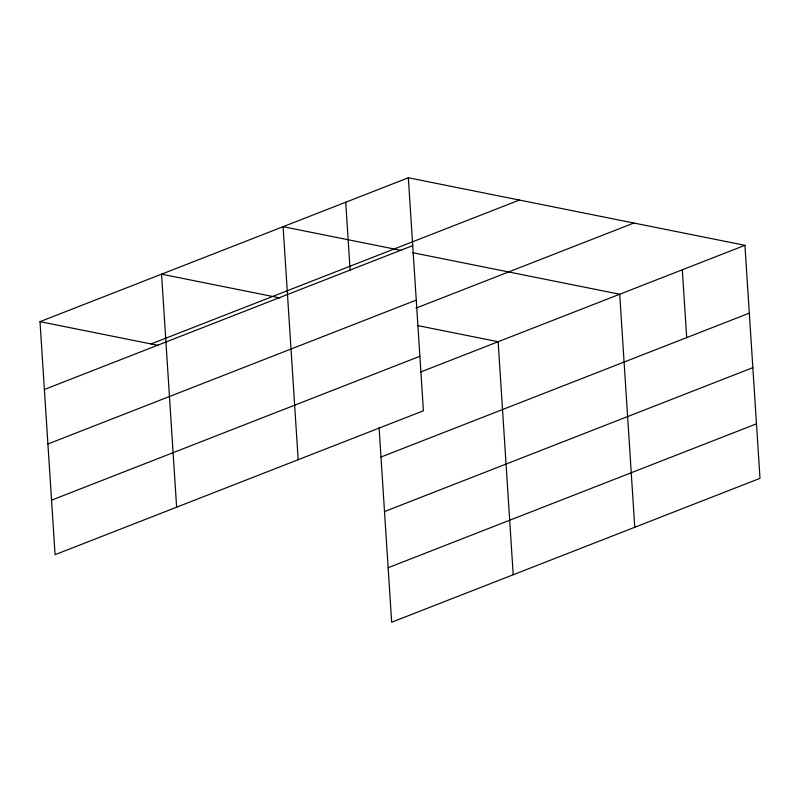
<?xml version="1.0" encoding="UTF-8"?>
<svg xmlns="http://www.w3.org/2000/svg" width="800" height="800" viewBox="0 0 800 800"><rect width="100%" height="100%" fill="white"/><g stroke="black" fill="none" stroke-linecap="round" stroke-linejoin="round"><path stroke-width="1.2" d="M408.34 177.77L423.41 410.79L55.07 554.68L40 321.66L408.34 177.77L744.93 245.32L760 478.34L391.66 622.23L379.07 427.44M151.08 343.95L519.41 200.06M44.39 389.48L412.72 245.59M47.91 444L416.25 300.11M416.01 308.13L633.86 223.03M51.54 500.17L419.88 356.27M420.58 372.03L744.93 245.32M380.98 457.04L749.32 313.14M384.5 511.55L752.84 367.66M388.14 567.72L756.47 423.83M401.48 250.45L283.1 226.69L298.17 459.71M412.44 252.65L619.7 294.24L634.77 527.26M279.93 297.93L161.55 274.17L176.62 507.2M417.58 325.56L498.14 341.73L513.21 574.75M40 321.66L158.38 345.42M682.31 269.78L686.7 337.61M345.72 202.23L350.11 270.05"/></g></svg>
